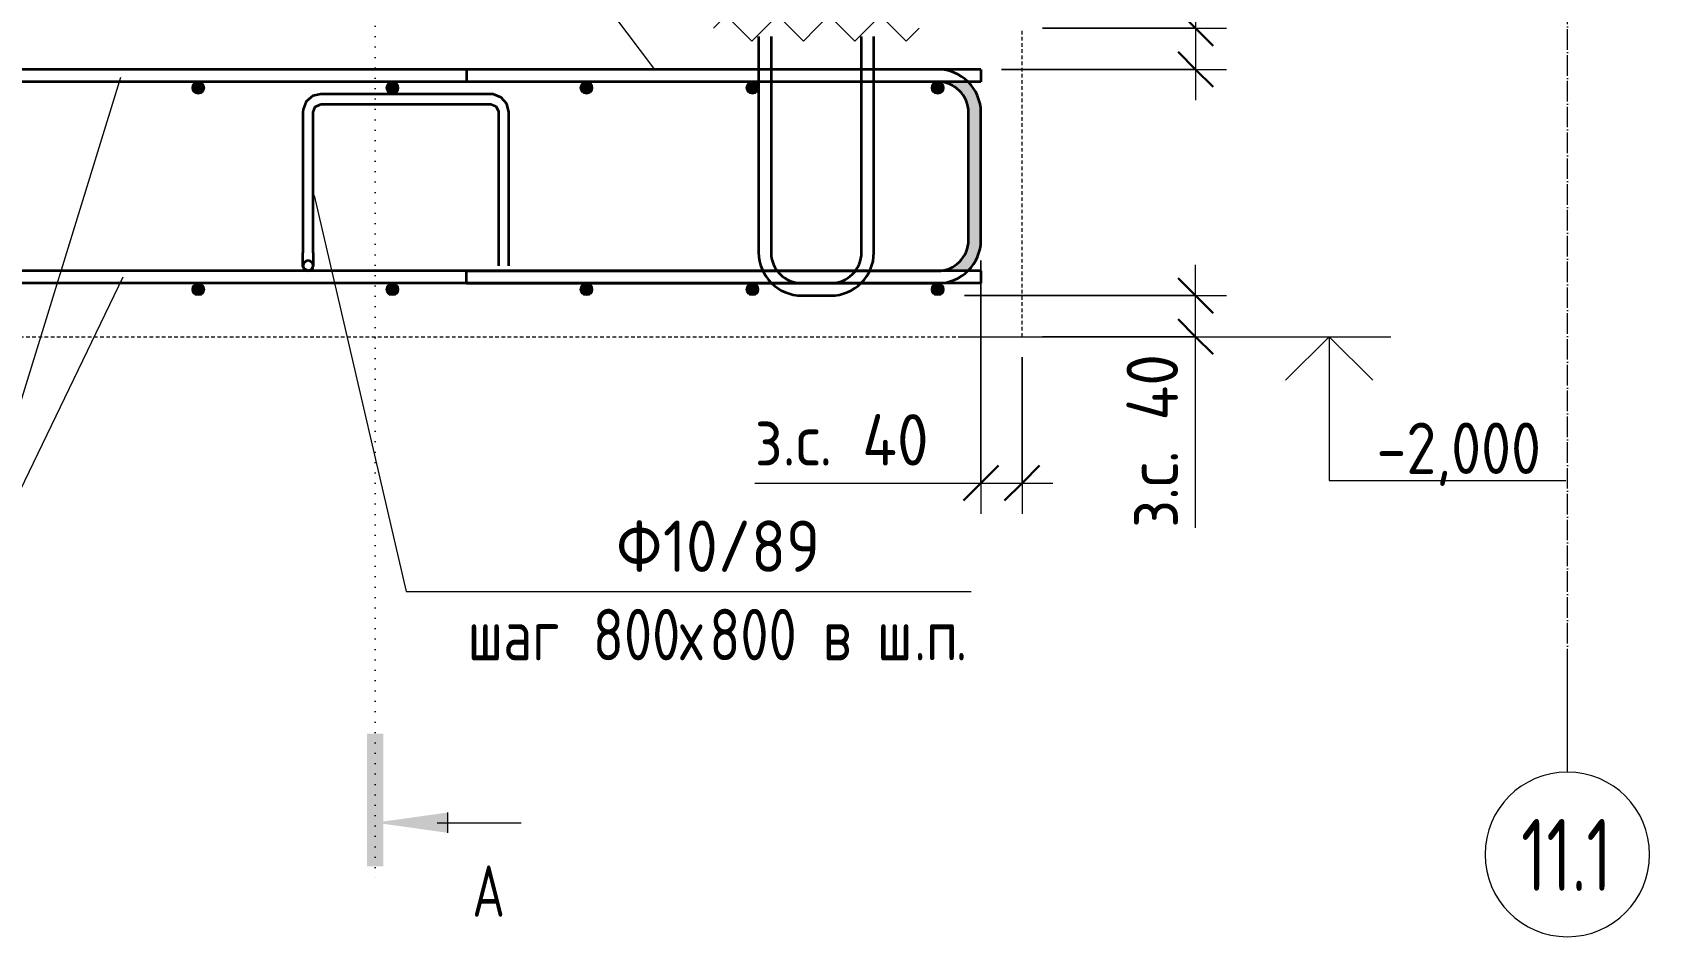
# Model space of a CAD drawing. Header units: millimetres. Extents: x 28954 to 49618, y -2651 to 78735.
# Drawn here: x 48046 to 49618, y -2583 to -1704 of the extents above; entities that cross this region are included whole.
import ezdxf

# ---------------------------------------------------------------- set-up
doc = ezdxf.new("R2010")
doc.units = ezdxf.units.MM
for name, pattern in [('01 Штриховая _4 мм_', [6, 3.5, -2.5]), ('02 Штрихпунктирная _20 мм_', [25, 20, -2.5, 0, -2.5]), ('04 Пунктир 10мм', [10, 0, -10])]:
    doc.linetypes.add(name, pattern=pattern)
for name, color, linetype, lineweight in [('AA_Dim', 7, 'Continuous', 9), ('AA_Dim-20', 7, 'Continuous', 9), ('AA_Oformlenie', 7, 'Continuous', 9), ('AA_Razrez', 7, 'Continuous', 9), ('AA_Vinoska', 7, 'Continuous', 9), ('AA_Visotnaya otmetka', 7, 'Continuous', 9), ('KR_Armatura', 7, 'Continuous', 20), ('KR_Armatura_Tonkie', 7, 'Continuous', 20), ('Оси', 7, 'Continuous', 9)]:
    doc.layers.add(name, color=color, linetype=linetype, lineweight=lineweight)
doc.layers.add('KR_Fundament', color=7, linetype='Continuous', lineweight=20, true_color=0x804000)
doc.styles.add('ISOCPEUR', font='isocpeur.TTF', dxfattribs={"width": 0.7, "height": 50})
doc.styles.add('ISOCPEUR_1', font='isocpeur.TTF', dxfattribs={"width": 0.9, "height": 50})
doc.styles.add('ISOCPEUR_2', font='isocpeur.TTF', dxfattribs={"width": 0.8, "height": 50})
doc.styles.add('ISOCPEUR_3', font='isocpeur.TTF', dxfattribs={"width": 0.7, "height": 70})
doc.styles.add('ISOCPEUR_4', font='isocpeur.TTF', dxfattribs={"width": 0.85, "height": 50})
doc.dimstyles.new('00_Точн_3_знака__прозр__1', dxfattribs={"dimscale": 304.8, "dimtxt": 50.137748, "dimasz": 0.111549, "dimexe": 0.098425, "dimexo": 0.065617, "dimgap": 0.006562, "dimtad": 1, "dimdec": 3, "dimrnd": 0.001, "dimdsep": 46, "dimtxsty": 'ISOCPEUR_1', "dimblk1": 'OBLIQUE', "dimblk2": 'OBLIQUE', "dimsah": 1, "dimcen": 0.09, "dimdle": 0.098425, "dimazin": 0, "dimtfac": 1, "dimtdec": 4, "dimtix": 1, "dimtmove": 1, "dimatfit": 3, "dimfxl": 1, "dimtvp": 1, "dimtolj": 1, "dimtzin": 0, "dimlwd": 18, "dimlwe": 18, "dimarcsym": 2})

# ---------------------------------------------------------------- blocks, each defined once
blk = doc.blocks.new('261_Лягушка _НесАрм_РабПлоск_ - 10 А240-3794697-В-В Арм')
at = {"layer": 'KR_Armatura', "lineweight": 35}
for start, end in [(90, 270), (270, 90)]:
    blk.add_arc((76791.1, -1931), 5, start, end, dxfattribs=at)
at = {"layer": 'KR_Armatura_Tonkie', "lineweight": 35}
for p, q in [((76968.6, -1764), (76803.6, -1764)), ((76803.6, -1774), (76968.6, -1774)), ((76786.1, -1781.5), (76786.1, -1918.5)), ((76796.1, -1918.5), (76796.1, -1781.5)), ((76976.1, -1781.5), (76976.1, -1918.5)), ((76986.1, -1918.5), (76986.1, -1781.5))]:
    blk.add_line(p, q, dxfattribs=at)
at = {"layer": 'KR_Armatura_Tonkie', "lineweight": 35, "flags": 128}
for points in [[(76803.6, -1764), (76795.6, -1765.9), (76789.3, -1771.3), (76786.2, -1779), (76786.1, -1781.5)], [(76796.1, -1781.5), (76798, -1776.5), (76802.7, -1774.1), (76803.6, -1774)], [(76986.1, -1781.5), (76984.1, -1773.5), (76978.7, -1767.3), (76971.1, -1764.2), (76968.6, -1764)], [(76968.6, -1774), (76973.5, -1775.9), (76976, -1780.6), (76976.1, -1781.5)], [(76786.1, -1931), (76786.1, -1929.1), (76786.1, -1923.9), (76786.1, -1918.5)], [(76791.1, -1936), (76787.2, -1934.1), (76786.1, -1931)], [(76796.1, -1931), (76794.2, -1934.9), (76791.1, -1936)], [(76796.1, -1918.5), (76796.1, -1925.2), (76796.1, -1929.8), (76796.1, -1931)], [(76976.1, -1918.5), (76976.1, -1925.2), (76976.1, -1929.8), (76976.1, -1931)], [(76986.1, -1931), (76986.1, -1929.1), (76986.1, -1923.9), (76986.1, -1918.5)]]:
    blk.add_lwpolyline(points, dxfattribs=at)
blk = doc.blocks.new('Последовательность узлов - 3мм масшт20 маскировка-904226-В-В Арм')
at = {"layer": 'AA_Oformlenie'}
for p, q in [((76335, -475.1), (76347.5, -462.6)), ((76347.5, -462.6), (76372.5, -487.6)), ((76385, -475.1), (76397.5, -462.6)), ((76397.5, -462.6), (76422.5, -487.6)), ((76435, -475.1), (76447.5, -462.6)), ((76447.5, -462.6), (76472.5, -487.6)), ((76485, -475.1), (76497.5, -462.6)), ((76497.5, -462.6), (76522.5, -487.6)), ((76385, -475.1), (76372.5, -487.6)), ((76435, -475.1), (76422.5, -487.6)), ((76485, -475.1), (76472.5, -487.6)), ((76535, -475.1), (76522.5, -487.6))]:
    blk.add_line(p, q, dxfattribs=at)
blk = doc.blocks.new('Разрез - Номер узла_ спереди-394134-В-В Арм')
at = {"layer": 'AA_Razrez'}
for points in [[(77488.3, -2386), (77504.2, -2386), (77504.2, -2515.1), (77488.3, -2515.1)], [(77567, -2462.7), (77567, -2482.5), (77496.4, -2472.6)]]:
    blk.add_hatch(color=256, dxfattribs=at).paths.add_polyline_path(points)
for p, q in [((77567, -2482.5), (77567, -2462.7)), ((77556.4, -2472.6), (77638.3, -2472.6))]:
    blk.add_line(p, q, dxfattribs=at)
blk = doc.blocks.new('Высотные отметки - Стрелка вниз высокая-400290-В-В Арм')
at = {"layer": 'AA_Vinoska'}
for p, q in [((78363.5, -2000), (78483.5, -2000)), ((78423.5, -2000), (78381.1, -2042.4)), ((78423.5, -2000), (78423.5, -2140)), ((78423.5, -2000), (78465.9, -2042.4)), ((78423.5, -2140), (78653.5, -2140))]:
    blk.add_line(p, q, dxfattribs=at)
blk = doc.blocks.new('DIMBLOCK109-В-В Арм')
at = {"layer": 'AA_Dim-20', "color": 30, "lineweight": 18, "true_color": 0xff8000, "transparency": 16777216}
for p, q in [((48967.8, -1926), (48967.8, -2172.4)), ((48967.8, -2142.4), (48967.8, -1926)), ((49007.8, -2020), (49007.8, -2172.4)), ((49007.8, -2142.4), (49007.8, -2020)), ((48748, -2142.4), (48942.1, -2142.4)), ((48937.8, -2142.4), (49037.8, -2142.4)), ((48942.1, -2142.4), (48987.8, -2142.4))]:
    blk.add_line(p, q, dxfattribs=at)
at = {"layer": 'AA_Dim-20', "color": 30, "lineweight": 30, "true_color": 0xff8000, "transparency": 16777216}
for p, q in [((48967.8, -2142.4), (48984.8, -2125.4)), ((49007.8, -2142.4), (49024.8, -2125.4)), ((48967.8, -2142.4), (48950.8, -2159.4)), ((49007.8, -2142.4), (48990.8, -2159.4))]:
    blk.add_line(p, q, dxfattribs=at)
at = {"layer": 'AA_Dim-20', "color": 0, "lineweight": 18, "transparency": 16777216, "insert": (48748, -2075.3), "char_height": 50, "width": 208.876, "attachment_point": 1, "line_spacing_factor": 1.135194, "style": 'ISOCPEUR_1'}
blk.add_mtext('з.с. 40', dxfattribs=at)
blk = doc.blocks.new('_Oblique')
at = {"color": 0, "linetype": 'ByBlock', "lineweight": -2}
blk.add_line((-0.5, -0.5), (0.5, 0.5), dxfattribs=at)
blk = doc.blocks.new('DIMBLOCK114-В-В Арм')
at = {"layer": 'AA_Dim-20', "color": 30, "lineweight": 18, "true_color": 0xff8000, "transparency": 16777216}
for p, q in [((49176.5, -2030), (49176.5, -1930)), ((48951.8, -1960), (49206.5, -1960)), ((49176.5, -1960), (48951.8, -1960)), ((49176.5, -1991.8), (49176.5, -1980)), ((49176.5, -2185.9), (49176.5, -1991.8)), ((49027.8, -2000), (49206.5, -2000)), ((49176.5, -2000), (49027.8, -2000))]:
    blk.add_line(p, q, dxfattribs=at)
at = {"layer": 'AA_Dim-20', "color": 30, "lineweight": 30, "true_color": 0xff8000, "transparency": 16777216}
for p, q in [((49176.5, -1960), (49159.5, -1943)), ((49176.5, -1960), (49193.5, -1977)), ((49176.5, -2000), (49159.5, -1983)), ((49176.5, -2000), (49193.5, -2017))]:
    blk.add_line(p, q, dxfattribs=at)
at = {"layer": 'AA_Dim-20', "color": 0, "lineweight": 18, "transparency": 16777216, "insert": (49109.4, -2185.9), "char_height": 50, "width": 208.876, "attachment_point": 1, "rotation": 90, "line_spacing_factor": 1.135194, "style": 'ISOCPEUR_1'}
blk.add_mtext('з.с. 40', dxfattribs=at)
blk = doc.blocks.new('DIMBLOCK115-В-В Арм')
at = {"layer": 'AA_Dim-20', "color": 30, "lineweight": 18, "true_color": 0xff8000, "transparency": 16777216}
for p, q in [((49176.5, -1501.1), (49176.5, -1695.2)), ((49176.5, -1670), (49176.5, -1770)), ((49176.5, -1695.2), (49176.5, -1720)), ((49027.8, -1700), (49206.5, -1700)), ((49176.5, -1700), (49027.8, -1700)), ((48987.8, -1740), (49206.5, -1740)), ((49176.5, -1740), (48987.8, -1740))]:
    blk.add_line(p, q, dxfattribs=at)
at = {"layer": 'AA_Dim-20', "color": 30, "lineweight": 30, "true_color": 0xff8000, "transparency": 16777216}
for p, q in [((49176.5, -1700), (49159.5, -1683)), ((49176.5, -1700), (49193.5, -1717)), ((49176.5, -1740), (49159.5, -1723)), ((49176.5, -1740), (49193.5, -1757))]:
    blk.add_line(p, q, dxfattribs=at)
at = {"layer": 'AA_Dim-20', "color": 0, "lineweight": 18, "transparency": 16777216, "insert": (49109.4, -1675.2), "char_height": 50, "width": 208.876, "attachment_point": 1, "rotation": 90, "line_spacing_factor": 1.135194, "style": 'ISOCPEUR_1'}
blk.add_mtext('з.с. 40', dxfattribs=at)
blk = doc.blocks.new('042_М_Арматуры - Диам длина поз _ Комментарий полка 25-3827468-В-В Арм')
at = {"layer": 'AA_Vinoska'}
blk.add_line((77575.7, -2247.7), (78075.7, -2247.7), dxfattribs=at)
blk = doc.blocks.new('Ось сетки - d_4мм-2765513-В-В Арм')
at = {"layer": 'Оси', "color": 12, "true_color": 0xc80000}
for start, end in [(0, 180), (0, 180), (180, 360), (180, 360)]:
    blk.add_arc((75655, -2503.5), 80, start, end, dxfattribs=at)

msp = doc.modelspace()

# ---------------------------------------------------------------- hatches: boundary and pattern name
at = {"layer": 'KR_Armatura'}
h = msp.add_hatch(color=256, dxfattribs=at)
edge = h.paths.add_edge_path()
edge.add_arc((48207.1412, -1758), 6, 0, 360)
for points in [[(48204.1412, -1763.1962), (48210.1412, -1763.1962), (48213.1412, -1758), (48210.1412, -1752.8038), (48204.1412, -1752.8038), (48201.1412, -1758)], [(48392.8079, -1763.1962), (48398.8079, -1763.1962), (48401.8079, -1758), (48398.8079, -1752.8038), (48392.8079, -1752.8038), (48389.8079, -1758)], [(48581.4745, -1763.1962), (48587.4745, -1763.1962), (48590.4745, -1758), (48587.4745, -1752.8038), (48581.4745, -1752.8038), (48578.4745, -1758)], [(48742.8079, -1763.1962), (48748.8079, -1763.1962), (48751.8079, -1758), (48748.8079, -1752.8038), (48742.8079, -1752.8038), (48739.8079, -1758)], [(48922.8079, -1763.1962), (48928.8079, -1763.1962), (48931.8079, -1758), (48928.8079, -1752.8038), (48922.8079, -1752.8038), (48919.8079, -1758)], [(48204.1412, -1959.1962), (48210.1412, -1959.1962), (48213.1412, -1954), (48210.1412, -1948.8038), (48204.1412, -1948.8038), (48201.1412, -1954)], [(48392.8079, -1959.1962), (48398.8079, -1959.1962), (48401.8079, -1954), (48398.8079, -1948.8038), (48392.8079, -1948.8038), (48389.8079, -1954)], [(48581.4745, -1959.1962), (48587.4745, -1959.1962), (48590.4745, -1954), (48587.4745, -1948.8038), (48581.4745, -1948.8038), (48578.4745, -1954)], [(48742.8079, -1959.1962), (48748.8079, -1959.1962), (48751.8079, -1954), (48748.8079, -1948.8038), (48742.8079, -1948.8038), (48739.8079, -1954)], [(48922.8079, -1959.1962), (48928.8079, -1959.1962), (48931.8079, -1954), (48928.8079, -1948.8038), (48922.8079, -1948.8038), (48919.8079, -1954)]]:
    msp.add_hatch(color=256, dxfattribs=at).paths.add_polyline_path(points)
h = msp.add_hatch(color=256, dxfattribs=at)
edge = h.paths.add_edge_path()
edge.add_arc((48395.8079, -1758), 6, 0, 360)
h = msp.add_hatch(color=256, dxfattribs=at)
edge = h.paths.add_edge_path()
edge.add_arc((48584.4745, -1758), 6, 0, 360)
h = msp.add_hatch(color=256, dxfattribs=at)
edge = h.paths.add_edge_path()
edge.add_arc((48745.8079, -1758), 6, 0, 360)
h = msp.add_hatch(color=256, dxfattribs=at)
edge = h.paths.add_edge_path()
edge.add_arc((48925.8079, -1758), 6, 0, 360)
h = msp.add_hatch(color=256, dxfattribs=at)
edge = h.paths.add_edge_path()
edge.add_arc((48207.1412, -1954), 6, 0, 360)
h = msp.add_hatch(color=256, dxfattribs=at)
edge = h.paths.add_edge_path()
edge.add_arc((48395.8079, -1954), 6, 0, 360)
h = msp.add_hatch(color=256, dxfattribs=at)
edge = h.paths.add_edge_path()
edge.add_arc((48584.4745, -1954), 6, 0, 360)
h = msp.add_hatch(color=256, dxfattribs=at)
edge = h.paths.add_edge_path()
edge.add_arc((48745.8079, -1954), 6, 0, 360)
h = msp.add_hatch(color=256, dxfattribs=at)
edge = h.paths.add_edge_path()
edge.add_arc((48925.8079, -1954), 6, 0, 360)
at = {"layer": 'KR_Armatura_Tonkie'}
for points in [[(48966.3768, -1782), (48967.8079, -1782), (48966.3768, -1771.1296), (48962.1809, -1761), (48955.1134, -1752), (48925.8079, -1752), (48933.5725, -1753.0222), (48940.8079, -1756.0192), (48947.1847, -1761), (48951.7886, -1767), (48954.7857, -1774.2354), (48955.8079, -1782), (48962.1809, -1782)], [(48967.8079, -1906), (48967.8079, -1782), (48955.8079, -1782), (48955.8079, -1906)], [(48925.8079, -1936), (48955.1134, -1936), (48955.8079, -1935.3055), (48962.1809, -1927), (48966.3768, -1916.8704), (48967.8079, -1906), (48955.8079, -1906), (48954.7857, -1913.7646), (48951.7886, -1921), (48946.8079, -1927.3768), (48940.8079, -1931.9808), (48933.5725, -1934.9778)]]:
    msp.add_hatch(color=256, dxfattribs=at).paths.add_polyline_path(points)

# ---------------------------------------------------------------- linework, layer by layer
at = {"layer": 'AA_Razrez', "color": 7, "linetype": '04 Пунктир 10мм', "true_color": 0xffffff}
msp.add_line((48379.1625, 655.2556), (48379.1625, -2532.5839), dxfattribs=at)
at = {"layer": 'AA_Vinoska'}
for p, q in [((48649.991, -1738.9768), (48483.7522, -1518.5966)), ((48131.4847, -1747.9406), (47962.3583, -2297.0033)), ((48319.8045, -1862.6208), (48409.2795, -2247.7269)), ((48133.7946, -1942), (47962.6145, -2297.0033)), ((48409.2795, -2247.7269), (48458.5212, -2247.7269))]:
    msp.add_line(p, q, dxfattribs=at)
at = {"layer": 'AA_Visotnaya otmetka'}
for p, q in [((48949.1106, -2000), (49236.7664, -2000)), ((49236.7664, -2000), (49306.327, -2000))]:
    msp.add_line(p, q, dxfattribs=at)
at = {"layer": 'KR_Armatura'}
for p, q in [((48204.1412, -1752.8038), (48201.1412, -1758)), ((48201.1412, -1758), (48204.1412, -1763.1962)), ((48210.1412, -1752.8038), (48204.1412, -1752.8038)), ((48213.1412, -1758), (48210.1412, -1752.8038)), ((48210.1412, -1763.1962), (48213.1412, -1758)), ((48392.8079, -1752.8038), (48389.8079, -1758)), ((48389.8079, -1758), (48392.8079, -1763.1962)), ((48398.8079, -1752.8038), (48392.8079, -1752.8038)), ((48401.8079, -1758), (48398.8079, -1752.8038)), ((48398.8079, -1763.1962), (48401.8079, -1758)), ((48581.4745, -1752.8038), (48578.4745, -1758)), ((48578.4745, -1758), (48581.4745, -1763.1962)), ((48587.4745, -1752.8038), (48581.4745, -1752.8038)), ((48590.4745, -1758), (48587.4745, -1752.8038)), ((48587.4745, -1763.1962), (48590.4745, -1758)), ((48742.8079, -1752.8038), (48739.8079, -1758)), ((48739.8079, -1758), (48742.8079, -1763.1962)), ((48748.8079, -1752.8038), (48742.8079, -1752.8038)), ((48751.8079, -1758), (48748.8079, -1752.8038)), ((48748.8079, -1763.1962), (48751.8079, -1758)), ((48922.8079, -1752.8038), (48919.8079, -1758)), ((48919.8079, -1758), (48922.8079, -1763.1962)), ((48928.8079, -1752.8038), (48922.8079, -1752.8038)), ((48931.8079, -1758), (48928.8079, -1752.8038)), ((48928.8079, -1763.1962), (48931.8079, -1758)), ((48204.1412, -1763.1962), (48210.1412, -1763.1962)), ((48392.8079, -1763.1962), (48398.8079, -1763.1962)), ((48581.4745, -1763.1962), (48587.4745, -1763.1962)), ((48742.8079, -1763.1962), (48748.8079, -1763.1962)), ((48922.8079, -1763.1962), (48928.8079, -1763.1962)), ((48204.1412, -1948.8038), (48201.1412, -1954)), ((48210.1412, -1948.8038), (48204.1412, -1948.8038)), ((48213.1412, -1954), (48210.1412, -1948.8038)), ((48392.8079, -1948.8038), (48389.8079, -1954)), ((48398.8079, -1948.8038), (48392.8079, -1948.8038)), ((48401.8079, -1954), (48398.8079, -1948.8038)), ((48581.4745, -1948.8038), (48578.4745, -1954)), ((48587.4745, -1948.8038), (48581.4745, -1948.8038)), ((48590.4745, -1954), (48587.4745, -1948.8038)), ((48742.8079, -1948.8038), (48739.8079, -1954)), ((48748.8079, -1948.8038), (48742.8079, -1948.8038)), ((48751.8079, -1954), (48748.8079, -1948.8038)), ((48922.8079, -1948.8038), (48919.8079, -1954)), ((48928.8079, -1948.8038), (48922.8079, -1948.8038)), ((48931.8079, -1954), (48928.8079, -1948.8038)), ((48201.1412, -1954), (48204.1412, -1959.1962)), ((48204.1412, -1959.1962), (48210.1412, -1959.1962)), ((48210.1412, -1959.1962), (48213.1412, -1954)), ((48389.8079, -1954), (48392.8079, -1959.1962)), ((48392.8079, -1959.1962), (48398.8079, -1959.1962)), ((48398.8079, -1959.1962), (48401.8079, -1954)), ((48578.4745, -1954), (48581.4745, -1959.1962)), ((48581.4745, -1959.1962), (48587.4745, -1959.1962)), ((48587.4745, -1959.1962), (48590.4745, -1954)), ((48739.8079, -1954), (48742.8079, -1959.1962)), ((48742.8079, -1959.1962), (48748.8079, -1959.1962)), ((48748.8079, -1959.1962), (48751.8079, -1954)), ((48919.8079, -1954), (48922.8079, -1959.1962)), ((48922.8079, -1959.1962), (48928.8079, -1959.1962)), ((48928.8079, -1959.1962), (48931.8079, -1954))]:
    msp.add_line(p, q, dxfattribs=at)
for centre in [(48207.1412, -1758), (48395.8079, -1758), (48584.4745, -1758), (48745.8079, -1758), (48925.8079, -1758), (48207.1412, -1954), (48395.8079, -1954), (48584.4745, -1954), (48745.8079, -1954), (48925.8079, -1954)]:
    msp.add_circle(centre, 6, dxfattribs=at)
at = {"layer": 'KR_Armatura_Tonkie', "lineweight": 35}
for p, q in [((48751.8079, -1708), (48751.8079, -1918)), ((48763.8079, -1708), (48763.8079, -1918)), ((48851.8079, -1918), (48851.8079, -1708)), ((48863.8079, -1918), (48863.8079, -1708)), ((48967.8079, -1740), (47257.8079, -1740)), ((48925.8079, -1740), (48467.8079, -1740)), ((48467.8079, -1740), (48467.8079, -1752)), ((48967.8079, -1740), (48967.8079, -1752)), ((48967.8079, -1752), (47257.8079, -1752)), ((48925.8079, -1752), (48467.8079, -1752)), ((48955.8079, -1906), (48955.8079, -1782)), ((48967.8079, -1906), (48967.8079, -1782)), ((48967.8079, -1936), (47257.8079, -1936)), ((48967.8079, -1948), (47257.8079, -1948)), ((48467.8079, -1936), (48925.8079, -1936)), ((48467.8079, -1948), (48467.8079, -1936)), ((48467.8079, -1948), (48925.8079, -1948)), ((48793.8079, -1948), (48821.8079, -1948)), ((48967.8079, -1936), (48967.8079, -1948)), ((48793.8079, -1960), (48821.8079, -1960))]:
    msp.add_line(p, q, dxfattribs=at)
for centre, radius, start, end in [((48925.8079, -1782), 42, 0, 90), ((48925.8079, -1782), 30, 360, 90), ((48925.8079, -1906), 30, 270, 0), ((48925.8079, -1906), 42, 270, 360), ((48793.8079, -1918), 42, 180, 270), ((48793.8079, -1918), 30, 180, 270), ((48821.8079, -1918), 30, 270, 360), ((48821.8079, -1918), 42, 270, 360)]:
    msp.add_arc(centre, radius, start, end, dxfattribs=at)
at = {"layer": 'KR_Fundament', "linetype": '01 Штриховая _4 мм_'}
for p, q in [((49007.8079, -2000), (49007.8079, -1700)), ((47217.8079, -2000), (49007.8079, -2000))]:
    msp.add_line(p, q, dxfattribs=at)
at = {"layer": 'Оси', "linetype": '02 Штрихпунктирная _20 мм_'}
msp.add_line((49537.8079, -2323.4624), (49537.8079, 150.0524), dxfattribs=at)
at = {"layer": 'Оси'}
msp.add_line((49537.8079, -2423.4624), (49537.8079, -2323.4624), dxfattribs=at)

# ---------------------------------------------------------------- block references
at = {"layer": 'AA_Oformlenie'}
msp.add_blockref('Последовательность узлов - 3мм масшт20 маскировка-904226-В-В Арм', (-27627.1921, -1224.9364), dxfattribs=at)
at = {"layer": 'AA_Razrez'}
msp.add_blockref('Разрез - Номер узла_ спереди-394134-В-В Арм', (-29117.1921, 0), dxfattribs=at)
at = {"layer": 'AA_Vinoska'}
for name in ['Высотные отметки - Стрелка вниз высокая-400290-В-В Арм', '042_М_Арматуры - Диам длина поз _ Комментарий полка 25-3827468-В-В Арм']:
    msp.add_blockref(name, (-29117.1921, 0), dxfattribs=at)
at = {"layer": 'KR_Armatura_Tonkie', "lineweight": 35}
msp.add_blockref('261_Лягушка _НесАрм_РабПлоск_ - 10 А240-3794697-В-В Арм', (-28477.1921, 0), dxfattribs=at)
at = {"layer": 'Оси', "color": 12, "true_color": 0xc80000}
msp.add_blockref('Ось сетки - d_4мм-2765513-В-В Арм', (-26117.1921, 0), dxfattribs=at)

# ---------------------------------------------------------------- texts
at = {"layer": 'AA_Razrez', "insert": (48473.5899, -2514.0887), "char_height": 50, "width": 38.160325, "attachment_point": 1, "style": 'ISOCPEUR'}
msp.add_mtext('\\fISOCPEUR|b0|i0|c204|p34|;\\W.7;А', dxfattribs=at)
at = {"layer": 'AA_Vinoska', "char_height": 50, "attachment_point": 1}
for s, insert, width, style in [('\\fISOCPEUR|b0|i0|c204|p34|;\\W.9;Ф', (48613.494, -2178.722), 54.835425, 'ISOCPEUR_1'), ('10/89', (48658.7377, -2178.722), 183.265762, 'ISOCPEUR_1'), (' 800', (48565.1823, -2264.703), 133.4008, 'ISOCPEUR_2'), ('800 ', (48703.824, -2264.703), 133.4008, 'ISOCPEUR_2'), ('\\fISOCPEUR|b0|i0|c204|p34|;\\W.8; ', (48842.4656, -2264.703), 29.5021, 'ISOCPEUR_2'), ('шаг', (48468.874, -2264.703), 116.7257, 'ISOCPEUR_2'), ('\\fISOCPEUR|b0|i0|c204|p34|;\\W.8;х', (48675.249, -2264.703), 34.6329, 'ISOCPEUR_2'), ('\\fISOCPEUR|b0|i0|c204|p34|;\\W.8;в', (48813.8906, -2264.703), 34.6329, 'ISOCPEUR_2'), ('\\fISOCPEUR|b0|i0|c204|p34|;\\W.8;ш', (48866.8073, -2264.703), 43.6118, 'ISOCPEUR_2'), ('\\fISOCPEUR|b0|i0|c204|p34|;\\W.8;п', (48914.4323, -2264.703), 34.6329, 'ISOCPEUR_2'), ('\\fISOCPEUR|b0|i0|c204|p34|;\\W.8;.', (48902.7906, -2264.703), 14.1097, 'ISOCPEUR_2'), ('\\fISOCPEUR|b0|i0|c204|p34|;\\W.8;.', (48943.0073, -2264.703), 14.1097, 'ISOCPEUR_2')]:
    msp.add_mtext(s, dxfattribs=dict(at, insert=insert, width=width, style=style))
at = {"layer": 'AA_Visotnaya otmetka', "insert": (49352.3606, -2083.4636), "char_height": 50, "width": 191.919467, "attachment_point": 1, "line_spacing_factor": 1.135194, "style": 'ISOCPEUR_4'}
msp.add_mtext('-2,000', dxfattribs=at)
at = {"layer": 'Оси', "insert": (49492.9117, -2468.9703), "char_height": 70, "width": 108.869162, "attachment_point": 1, "style": 'ISOCPEUR_3'}
msp.add_mtext('11.1', dxfattribs=at)

# ---------------------------------------------------------------- dimensions: what is measured, and where the dimension line sits
at = {"layer": 'AA_Dim', "color": 30, "lineweight": 18, "true_color": 0xff8000}
for base, p1, p2, override, picture, middle in [((49176.5165, -1740), (49007.8079, -1700), (48967.8079, -1740), {"dimpost": 'з.с. <>', "dimfxl": 56.568542}, 'DIMBLOCK115-В-В Арм', (49142.7139, -1570.7392)), ((49176.5165, -1960), (49007.8079, -2000), (48931.8079, -1960), {"dimpost": 'з.с. <>', "dimfxl": 85.883642}, 'DIMBLOCK114-В-В Арм', (49142.7139, -2081.4197))]:
    dim = msp.add_linear_dim(base=base, p1=p1, p2=p2, angle=90, dimstyle='00_Точн_3_знака__прозр__1', override=override, dxfattribs=at)
    dim.commit()
    dim.dimension.update_dxf_attribs({"geometry": picture, "text_midpoint": middle, "dimtype": 160, "text_rotation": 90})
dim = msp.add_linear_dim(base=(49007.8079, -2142.4409), p1=(48967.8079, -1906), p2=(49007.8079, -2000), dimstyle='00_Точн_3_знака__прозр__1', override={"dimpost": 'з.с. <>', "dimfxl": 102.156742}, dxfattribs=at)
dim.commit()
dim.dimension.update_dxf_attribs({"geometry": 'DIMBLOCK109-В-В Арм', "text_midpoint": (48852.4703, -2108.6383), "dimtype": 160})

doc.saveas('drawing.dxf')
